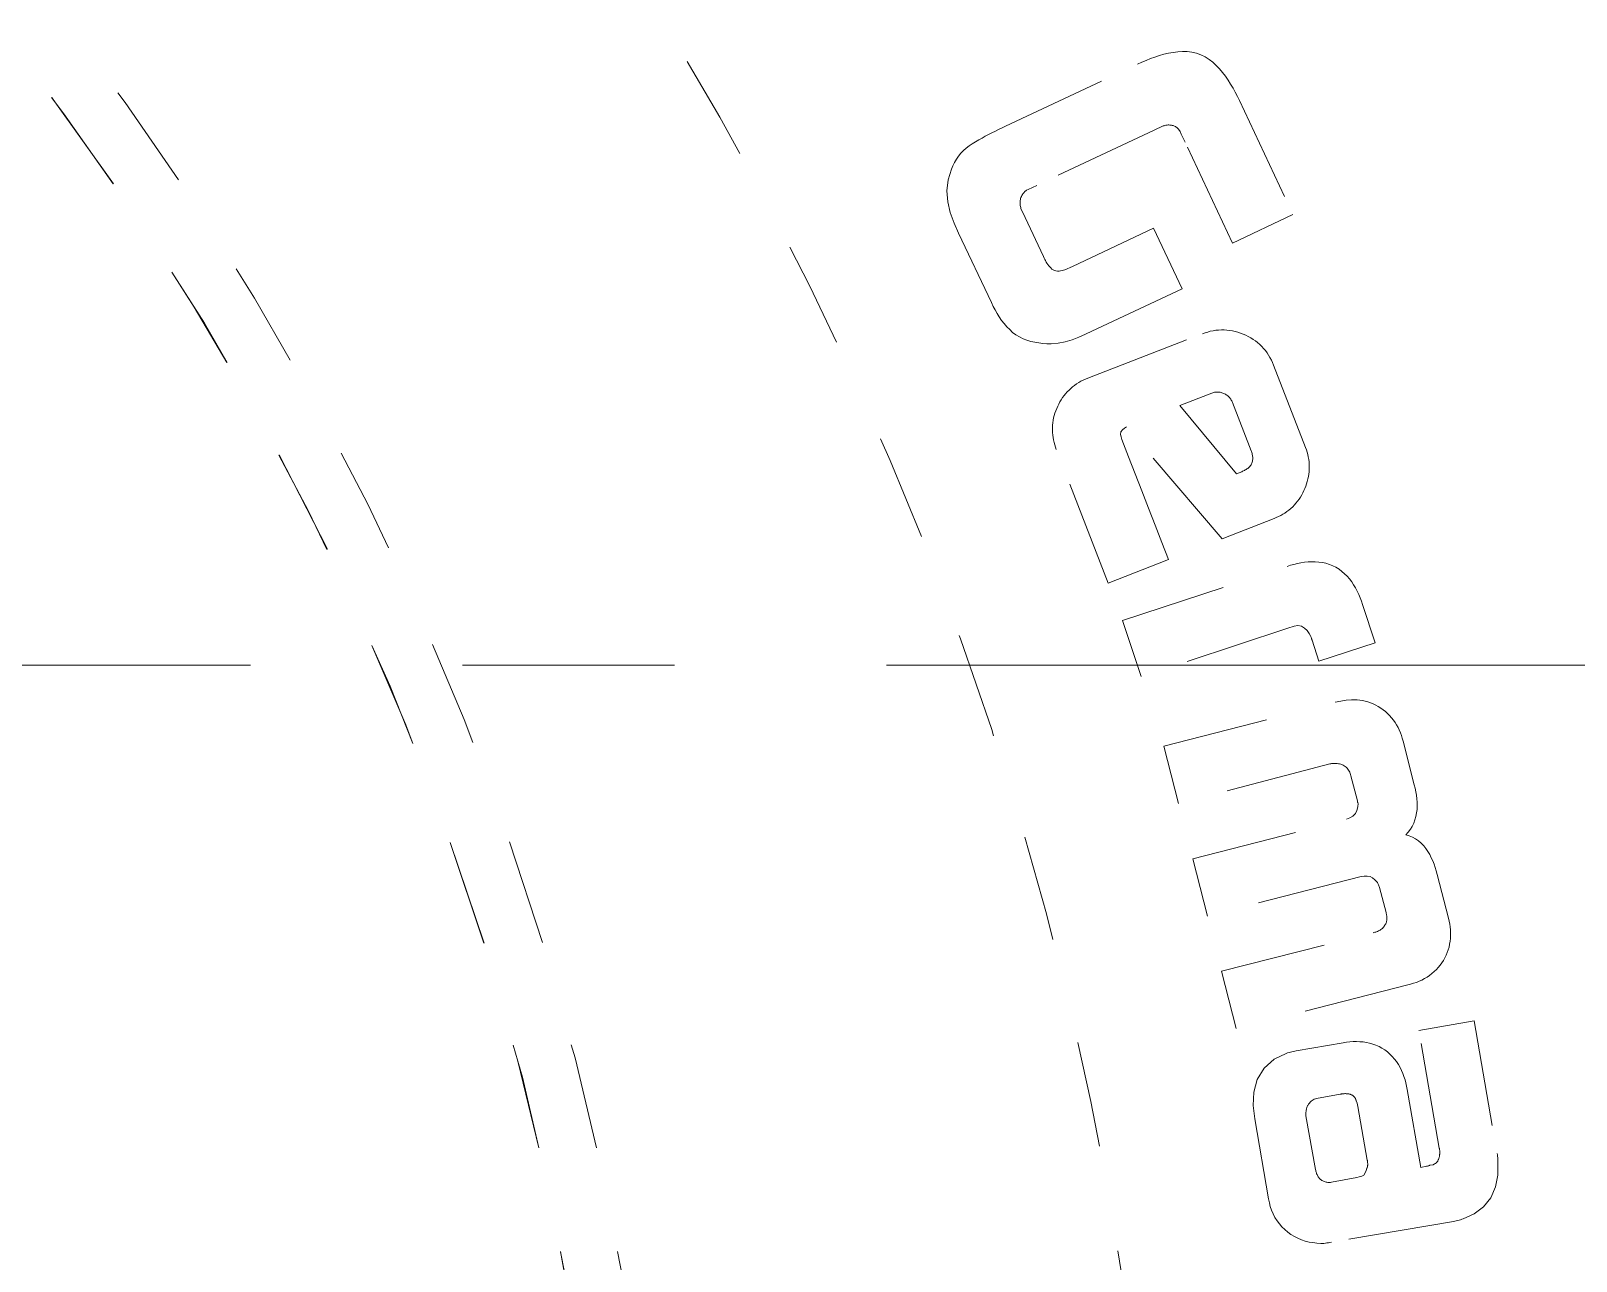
# Model space of a CAD drawing. Header units: millimetres. Extents: x -50460 to 50460, y -35640 to 35640.
# Drawn here: x -35024.74 to -35010.16, y 21344.33 to 21355.93 of the extents above; entities that cross this region are included whole.
import ezdxf

# ---------------------------------------------------------------- set-up
doc = ezdxf.new("R2010")
doc.units = ezdxf.units.MM
doc.linetypes.add('点画线', pattern=[18, 12, -2, 2, -2])
doc.linetypes.add('虚线', pattern=[2, 1, -1])
for name, color, linetype, lineweight in [('EB0', 7, 'Continuous', 15), ('中心线层', 1, '点画线', 18), ('尺寸线层', 4, 'Continuous', 18), ('粗实线层_1', 7, 'Continuous', 15), ('虚线层', 100, '虚线', 18)]:
    doc.layers.add(name, color=color, linetype=linetype, lineweight=lineweight)

# ---------------------------------------------------------------- blocks, each defined once
blk = doc.blocks.new('*X885')
at = {"layer": '虚线层', "linetype": '虚线', "lineweight": 18}
for p, q in [((-10.896, 58.736), (-10.854, 58.75)), ((-10.854, 58.75), (-10.811, 58.762)), ((-10.811, 58.762), (-10.768, 58.772)), ((-10.768, 58.772), (-10.724, 58.78)), ((-10.724, 58.78), (-10.68, 58.786)), ((-10.68, 58.786), (-10.636, 58.788)), ((-10.636, 58.788), (-10.592, 58.787)), ((-10.592, 58.787), (-10.548, 58.782)), ((-10.548, 58.782), (-10.504, 58.772)), ((-10.504, 58.772), (-10.462, 58.758)), ((-10.462, 58.758), (-10.423, 58.738)), ((-12.306, 58.083), (-11.06, 58.669)), ((-11.06, 58.669), (-11.02, 58.687)), ((-11.06, 58.669), (-11.06, 58.669)), ((-11.02, 58.687), (-10.979, 58.705)), ((-10.979, 58.705), (-10.938, 58.721)), ((-10.938, 58.721), (-10.896, 58.736)), ((-10.423, 58.738), (-10.385, 58.714)), ((-10.385, 58.714), (-10.35, 58.687)), ((-10.35, 58.687), (-10.317, 58.657)), ((-10.317, 58.657), (-10.286, 58.625)), ((-10.286, 58.625), (-10.258, 58.591)), ((-10.258, 58.591), (-10.231, 58.556)), ((-10.231, 58.556), (-10.206, 58.519)), ((-10.206, 58.519), (-10.182, 58.482)), ((-10.182, 58.482), (-10.159, 58.444)), ((-10.159, 58.444), (-10.138, 58.405)), ((-10.138, 58.405), (-10.118, 58.365)), ((-10.118, 58.365), (-10.098, 58.325)), ((-10.098, 58.325), (-9.593, 57.251)), ((-10.098, 58.325), (-10.098, 58.325)), ((-12.465, 58.005), (-12.433, 58.021)), ((-12.433, 58.021), (-12.401, 58.037)), ((-12.401, 58.037), (-12.37, 58.052)), ((-12.37, 58.052), (-12.338, 58.068)), ((-12.338, 58.068), (-12.306, 58.083)), ((-12.306, 58.083), (-12.306, 58.083)), ((-10.902, 58.047), (-12.011, 57.526)), ((-10.817, 58.087), (-10.902, 58.047)), ((-10.902, 58.047), (-10.902, 58.047)), ((-10.81, 58.089), (-10.817, 58.087)), ((-10.817, 58.087), (-10.817, 58.087)), ((-10.802, 58.091), (-10.81, 58.089)), ((-10.794, 58.093), (-10.802, 58.091)), ((-10.787, 58.094), (-10.794, 58.093)), ((-10.779, 58.095), (-10.787, 58.094)), ((-10.771, 58.096), (-10.779, 58.095)), ((-10.763, 58.096), (-10.771, 58.096)), ((-10.755, 58.095), (-10.763, 58.096)), ((-10.747, 58.095), (-10.755, 58.095)), ((-10.74, 58.094), (-10.747, 58.095)), ((-10.732, 58.092), (-10.74, 58.094)), ((-10.724, 58.09), (-10.732, 58.092)), ((-10.717, 58.087), (-10.724, 58.09)), ((-10.71, 58.084), (-10.717, 58.087)), ((-10.703, 58.08), (-10.71, 58.084)), ((-10.696, 58.076), (-10.703, 58.08)), ((-10.69, 58.071), (-10.696, 58.076)), ((-10.684, 58.066), (-10.69, 58.071)), ((-10.678, 58.061), (-10.684, 58.066)), ((-10.673, 58.055), (-10.678, 58.061)), ((-10.668, 58.048), (-10.673, 58.055)), ((-10.663, 58.042), (-10.668, 58.048)), ((-10.659, 58.035), (-10.663, 58.042)), ((-10.647, 58.009), (-10.659, 58.035)), ((-10.659, 58.035), (-10.659, 58.035)), ((-12.703, 57.855), (-12.676, 57.878)), ((-12.676, 57.878), (-12.648, 57.899)), ((-12.648, 57.899), (-12.619, 57.919)), ((-12.619, 57.919), (-12.588, 57.937)), ((-12.588, 57.937), (-12.558, 57.955)), ((-12.558, 57.955), (-12.527, 57.972)), ((-12.527, 57.972), (-12.496, 57.989)), ((-12.496, 57.989), (-12.465, 58.005)), ((-10.611, 57.932), (-10.647, 58.009)), ((-10.647, 58.009), (-10.647, 58.009)), ((-10.164, 56.982), (-10.611, 57.932)), ((-10.611, 57.932), (-10.611, 57.932)), ((-12.802, 57.71), (-12.786, 57.742)), ((-12.786, 57.742), (-12.769, 57.772)), ((-12.769, 57.772), (-12.749, 57.801)), ((-12.749, 57.801), (-12.727, 57.829)), ((-12.727, 57.829), (-12.703, 57.855)), ((-12.847, 57.578), (-12.816, 57.678)), ((-12.816, 57.678), (-12.802, 57.71)), ((-12.816, 57.678), (-12.816, 57.678)), ((-12.86, 57.475), (-12.847, 57.578)), ((-12.851, 57.371), (-12.86, 57.475)), ((-12.146, 57.439), (-12.151, 57.43)), ((-12.141, 57.447), (-12.146, 57.439)), ((-12.135, 57.453), (-12.141, 57.447)), ((-12.141, 57.447), (-12.141, 57.447)), ((-12.13, 57.459), (-12.135, 57.453)), ((-12.125, 57.465), (-12.13, 57.459)), ((-12.119, 57.47), (-12.125, 57.465)), ((-12.113, 57.476), (-12.119, 57.47)), ((-12.106, 57.481), (-12.113, 57.476)), ((-12.092, 57.487), (-12.106, 57.481)), ((-12.106, 57.481), (-12.106, 57.481)), ((-12.011, 57.526), (-12.092, 57.487)), ((-12.092, 57.487), (-12.092, 57.487)), ((-12.011, 57.526), (-12.011, 57.526)), ((-12.826, 57.27), (-12.851, 57.371)), ((-12.167, 57.374), (-12.168, 57.365)), ((-12.168, 57.365), (-12.168, 57.355)), ((-12.168, 57.355), (-12.167, 57.345)), ((-12.165, 57.394), (-12.167, 57.384)), ((-12.167, 57.384), (-12.167, 57.374)), ((-12.167, 57.345), (-12.166, 57.335)), ((-12.166, 57.335), (-12.164, 57.326)), ((-12.163, 57.403), (-12.165, 57.394)), ((-12.164, 57.326), (-12.162, 57.316)), ((-12.16, 57.413), (-12.163, 57.403)), ((-12.162, 57.316), (-12.161, 57.307)), ((-12.161, 57.307), (-12.121, 57.222)), ((-12.161, 57.307), (-12.161, 57.307)), ((-12.156, 57.422), (-12.16, 57.413)), ((-12.151, 57.43), (-12.156, 57.422)), ((-12.79, 57.171), (-12.826, 57.27)), ((-12.748, 57.075), (-12.79, 57.171)), ((-12.121, 57.222), (-11.948, 56.854)), ((-12.121, 57.222), (-12.121, 57.222)), ((-9.593, 57.251), (-10.164, 56.982)), ((-9.593, 57.251), (-9.593, 57.251)), ((-12.439, 56.42), (-12.748, 57.075)), ((-12.748, 57.075), (-12.748, 57.075)), ((-11.674, 56.762), (-10.909, 57.122)), ((-10.909, 57.122), (-10.64, 56.551)), ((-10.909, 57.122), (-10.909, 57.122)), ((-10.164, 56.982), (-10.164, 56.982)), ((-11.948, 56.854), (-11.941, 56.841)), ((-11.948, 56.854), (-11.948, 56.854)), ((-11.941, 56.841), (-11.935, 56.828)), ((-11.935, 56.828), (-11.928, 56.816)), ((-11.928, 56.816), (-11.921, 56.803)), ((-11.921, 56.803), (-11.914, 56.791)), ((-11.914, 56.791), (-11.906, 56.779)), ((-11.906, 56.779), (-11.897, 56.768)), ((-11.897, 56.768), (-11.888, 56.757)), ((-11.888, 56.757), (-11.878, 56.747)), ((-11.878, 56.747), (-11.868, 56.737)), ((-11.868, 56.737), (-11.856, 56.73)), ((-11.856, 56.73), (-11.842, 56.724)), ((-11.842, 56.724), (-11.829, 56.72)), ((-11.829, 56.72), (-11.815, 56.718)), ((-11.815, 56.718), (-11.8, 56.718)), ((-11.8, 56.718), (-11.786, 56.719)), ((-11.786, 56.719), (-11.772, 56.722)), ((-11.772, 56.722), (-11.758, 56.725)), ((-11.758, 56.725), (-11.745, 56.729)), ((-11.745, 56.729), (-11.674, 56.762)), ((-11.745, 56.729), (-11.745, 56.729)), ((-11.674, 56.762), (-11.674, 56.762)), ((-12.422, 56.385), (-12.439, 56.42)), ((-12.439, 56.42), (-12.439, 56.42)), ((-10.64, 56.551), (-11.491, 56.151)), ((-10.64, 56.551), (-10.64, 56.551)), ((-12.404, 56.351), (-12.422, 56.385)), ((-12.385, 56.318), (-12.404, 56.351)), ((-12.364, 56.285), (-12.385, 56.318)), ((-12.342, 56.253), (-12.364, 56.285)), ((-12.319, 56.223), (-12.342, 56.253)), ((-12.294, 56.193), (-12.319, 56.223)), ((-12.266, 56.166), (-12.294, 56.193)), ((-12.238, 56.14), (-12.266, 56.166)), ((-12.207, 56.117), (-12.238, 56.14)), ((-11.491, 56.151), (-11.552, 56.122)), ((-11.53, 55.707), (-10.448, 56.126)), ((-11.491, 56.151), (-11.491, 56.151)), ((-10.448, 56.126), (-10.423, 56.135)), ((-10.448, 56.126), (-10.448, 56.126)), ((-10.423, 56.135), (-10.398, 56.143)), ((-10.398, 56.143), (-10.373, 56.15)), ((-10.373, 56.15), (-10.347, 56.155)), ((-10.347, 56.155), (-10.321, 56.159)), ((-10.321, 56.159), (-10.295, 56.162)), ((-10.295, 56.162), (-10.269, 56.163)), ((-10.269, 56.163), (-10.242, 56.163)), ((-10.242, 56.163), (-10.216, 56.161)), ((-10.216, 56.161), (-10.19, 56.158)), ((-10.19, 56.158), (-10.164, 56.153)), ((-10.164, 56.153), (-10.138, 56.148)), ((-10.138, 56.148), (-10.113, 56.141)), ((-10.113, 56.141), (-10.088, 56.132)), ((-10.088, 56.132), (-10.063, 56.123)), ((-12.174, 56.097), (-12.207, 56.117)), ((-12.139, 56.08), (-12.174, 56.097)), ((-12.103, 56.066), (-12.139, 56.08)), ((-12.066, 56.055), (-12.103, 56.066)), ((-12.029, 56.046), (-12.066, 56.055)), ((-11.991, 56.04), (-12.029, 56.046)), ((-11.952, 56.035), (-11.991, 56.04)), ((-11.914, 56.033), (-11.952, 56.035)), ((-11.875, 56.033), (-11.914, 56.033)), ((-11.808, 56.037), (-11.875, 56.033)), ((-11.875, 56.033), (-11.875, 56.033)), ((-11.742, 56.049), (-11.808, 56.037)), ((-11.678, 56.07), (-11.742, 56.049)), ((-11.615, 56.095), (-11.678, 56.07)), ((-11.552, 56.122), (-11.615, 56.095)), ((-10.063, 56.123), (-10.039, 56.112)), ((-10.039, 56.112), (-10.016, 56.1)), ((-10.016, 56.1), (-9.992, 56.088)), ((-9.992, 56.088), (-9.97, 56.074)), ((-9.97, 56.074), (-9.948, 56.059)), ((-9.948, 56.059), (-9.927, 56.043)), ((-9.927, 56.043), (-9.907, 56.026)), ((-9.907, 56.026), (-9.888, 56.008)), ((-9.888, 56.008), (-9.87, 55.988)), ((-9.87, 55.988), (-9.854, 55.968)), ((-9.854, 55.968), (-9.838, 55.947)), ((-9.838, 55.947), (-9.823, 55.925)), ((-9.823, 55.925), (-9.81, 55.902)), ((-9.81, 55.902), (-9.797, 55.879)), ((-9.797, 55.879), (-9.786, 55.855)), ((-9.786, 55.855), (-9.776, 55.831)), ((-11.594, 55.678), (-11.573, 55.688)), ((-11.573, 55.688), (-11.552, 55.698)), ((-11.552, 55.698), (-11.53, 55.707)), ((-11.53, 55.707), (-11.53, 55.707)), ((-9.776, 55.831), (-9.475, 55.055)), ((-9.776, 55.831), (-9.776, 55.831)), ((-11.767, 55.524), (-11.753, 55.543)), ((-11.753, 55.543), (-11.738, 55.561)), ((-11.738, 55.561), (-11.723, 55.579)), ((-11.723, 55.579), (-11.706, 55.595)), ((-11.706, 55.595), (-11.689, 55.611)), ((-11.689, 55.611), (-11.672, 55.626)), ((-11.672, 55.626), (-11.653, 55.64)), ((-11.653, 55.64), (-11.634, 55.654)), ((-11.634, 55.654), (-11.614, 55.666)), ((-11.614, 55.666), (-11.594, 55.678)), ((-10.359, 55.567), (-10.662, 55.45)), ((-10.35, 55.57), (-10.359, 55.567)), ((-10.359, 55.567), (-10.359, 55.567)), ((-10.342, 55.572), (-10.35, 55.57)), ((-10.333, 55.575), (-10.342, 55.572)), ((-10.325, 55.576), (-10.333, 55.575)), ((-10.316, 55.577), (-10.325, 55.576)), ((-10.307, 55.577), (-10.316, 55.577)), ((-10.298, 55.577), (-10.307, 55.577)), ((-10.289, 55.576), (-10.298, 55.577)), ((-10.281, 55.575), (-10.289, 55.576)), ((-10.272, 55.573), (-10.281, 55.575)), ((-10.264, 55.57), (-10.272, 55.573)), ((-10.255, 55.567), (-10.264, 55.57)), ((-10.247, 55.564), (-10.255, 55.567)), ((-10.239, 55.56), (-10.247, 55.564)), ((-10.231, 55.556), (-10.239, 55.56)), ((-10.224, 55.551), (-10.231, 55.556)), ((-10.217, 55.546), (-10.224, 55.551)), ((-10.209, 55.541), (-10.217, 55.546)), ((-11.839, 55.378), (-11.831, 55.4)), ((-11.831, 55.4), (-11.822, 55.422)), ((-11.822, 55.422), (-11.813, 55.443)), ((-11.813, 55.443), (-11.803, 55.464)), ((-11.803, 55.464), (-11.792, 55.485)), ((-11.792, 55.485), (-11.78, 55.505)), ((-11.78, 55.505), (-11.767, 55.524)), ((-10.662, 55.45), (-10.126, 54.807)), ((-10.662, 55.45), (-10.662, 55.45)), ((-10.203, 55.535), (-10.209, 55.541)), ((-10.196, 55.529), (-10.203, 55.535)), ((-10.19, 55.523), (-10.196, 55.529)), ((-10.185, 55.516), (-10.19, 55.523)), ((-10.18, 55.509), (-10.185, 55.516)), ((-10.175, 55.501), (-10.18, 55.509)), ((-10.171, 55.493), (-10.175, 55.501)), ((-10.167, 55.485), (-10.171, 55.493)), ((-10.164, 55.477), (-10.167, 55.485)), ((-10.164, 55.477), (-10.164, 55.477)), ((-9.988, 55.024), (-10.164, 55.477)), ((-11.863, 55.241), (-11.862, 55.264)), ((-11.862, 55.264), (-11.859, 55.288)), ((-11.859, 55.288), (-11.856, 55.311)), ((-11.856, 55.311), (-11.851, 55.333)), ((-11.851, 55.333), (-11.845, 55.356)), ((-11.845, 55.356), (-11.839, 55.378)), ((-11.863, 55.218), (-11.863, 55.241)), ((-11.862, 55.194), (-11.863, 55.218)), ((-11.86, 55.171), (-11.862, 55.194)), ((-11.857, 55.148), (-11.86, 55.171)), ((-11.853, 55.125), (-11.857, 55.148)), ((-11.847, 55.102), (-11.853, 55.125)), ((-11.217, 55.201), (-11.22, 55.177)), ((-11.22, 55.177), (-11.215, 55.153)), ((-11.203, 55.221), (-11.217, 55.201)), ((-11.215, 55.153), (-11.207, 55.129)), ((-11.207, 55.129), (-11.145, 54.967)), ((-11.207, 55.129), (-11.207, 55.129)), ((-11.183, 55.235), (-11.203, 55.221)), ((-11.163, 55.248), (-11.183, 55.235)), ((-10.261, 54.194), (-11.163, 55.248)), ((-11.163, 55.248), (-11.163, 55.248)), ((-11.841, 55.08), (-11.847, 55.102)), ((-11.834, 55.058), (-11.841, 55.08)), ((-11.826, 55.036), (-11.834, 55.058)), ((-11.338, 53.776), (-11.826, 55.036)), ((-11.826, 55.036), (-11.826, 55.036)), ((-11.145, 54.967), (-11.082, 54.806)), ((-9.988, 55.024), (-9.988, 55.024)), ((-9.985, 55.015), (-9.988, 55.024)), ((-9.982, 55.006), (-9.985, 55.015)), ((-9.979, 54.998), (-9.982, 55.006)), ((-9.977, 54.989), (-9.979, 54.998)), ((-9.975, 54.98), (-9.977, 54.989)), ((-9.974, 54.971), (-9.975, 54.98)), ((-9.973, 54.962), (-9.974, 54.971)), ((-9.973, 54.952), (-9.973, 54.962)), ((-9.475, 55.055), (-9.467, 55.033)), ((-9.475, 55.055), (-9.475, 55.055)), ((-9.467, 55.033), (-9.46, 55.01)), ((-9.46, 55.01), (-9.454, 54.988)), ((-9.454, 54.988), (-9.449, 54.965)), ((-9.449, 54.965), (-9.445, 54.942)), ((-10.126, 54.807), (-10.076, 54.826)), ((-10.076, 54.826), (-10.068, 54.83)), ((-10.076, 54.826), (-10.076, 54.826)), ((-10.068, 54.83), (-10.059, 54.834)), ((-10.059, 54.834), (-10.051, 54.838)), ((-10.051, 54.838), (-10.043, 54.842)), ((-10.043, 54.842), (-10.035, 54.847)), ((-10.035, 54.847), (-10.027, 54.852)), ((-10.027, 54.852), (-10.02, 54.857)), ((-10.02, 54.857), (-10.013, 54.863)), ((-10.013, 54.863), (-10.006, 54.869)), ((-10.006, 54.869), (-10, 54.876)), ((-10, 54.876), (-9.994, 54.883)), ((-9.994, 54.883), (-9.989, 54.891)), ((-9.989, 54.891), (-9.985, 54.899)), ((-9.985, 54.899), (-9.981, 54.907)), ((-9.981, 54.907), (-9.978, 54.916)), ((-9.978, 54.916), (-9.975, 54.925)), ((-9.975, 54.925), (-9.974, 54.934)), ((-9.974, 54.934), (-9.973, 54.943)), ((-9.973, 54.943), (-9.973, 54.952)), ((-9.445, 54.942), (-9.442, 54.919)), ((-9.441, 54.826), (-9.443, 54.803)), ((-9.442, 54.919), (-9.44, 54.896)), ((-9.439, 54.849), (-9.441, 54.826)), ((-9.44, 54.896), (-9.439, 54.873)), ((-9.439, 54.873), (-9.439, 54.849)), ((-11.082, 54.806), (-11.02, 54.644)), ((-10.126, 54.807), (-10.126, 54.807)), ((-9.481, 54.668), (-9.49, 54.647)), ((-9.472, 54.69), (-9.481, 54.668)), ((-9.465, 54.712), (-9.472, 54.69)), ((-9.458, 54.734), (-9.465, 54.712)), ((-9.452, 54.757), (-9.458, 54.734)), ((-9.447, 54.78), (-9.452, 54.757)), ((-9.443, 54.803), (-9.447, 54.78)), ((-11.02, 54.644), (-10.957, 54.482)), ((-9.565, 54.529), (-9.58, 54.512)), ((-9.55, 54.547), (-9.565, 54.529)), ((-9.536, 54.566), (-9.55, 54.547)), ((-9.523, 54.586), (-9.536, 54.566)), ((-9.511, 54.606), (-9.523, 54.586)), ((-9.5, 54.626), (-9.511, 54.606)), ((-9.49, 54.647), (-9.5, 54.626)), ((-10.957, 54.482), (-10.894, 54.321)), ((-9.772, 54.383), (-10.261, 54.194)), ((-9.751, 54.393), (-9.772, 54.383)), ((-9.772, 54.383), (-9.772, 54.383)), ((-9.73, 54.402), (-9.751, 54.393)), ((-9.709, 54.413), (-9.73, 54.402)), ((-9.689, 54.424), (-9.709, 54.413)), ((-9.669, 54.436), (-9.689, 54.424)), ((-9.65, 54.45), (-9.669, 54.436)), ((-9.631, 54.464), (-9.65, 54.45)), ((-9.613, 54.479), (-9.631, 54.464)), ((-9.596, 54.495), (-9.613, 54.479)), ((-9.58, 54.512), (-9.596, 54.495)), ((-10.894, 54.321), (-10.831, 54.159)), ((-10.831, 54.159), (-10.768, 53.997)), ((-10.261, 54.194), (-10.261, 54.194)), ((-10.768, 53.997), (-11.338, 53.776)), ((-10.768, 53.997), (-10.768, 53.997)), ((-9.649, 53.933), (-9.617, 53.943)), ((-9.617, 53.943), (-9.584, 53.952)), ((-9.584, 53.952), (-9.551, 53.96)), ((-9.551, 53.96), (-9.518, 53.967)), ((-9.518, 53.967), (-9.484, 53.972)), ((-9.484, 53.972), (-9.451, 53.975)), ((-9.451, 53.975), (-9.417, 53.977)), ((-9.417, 53.977), (-9.383, 53.977)), ((-9.383, 53.977), (-9.349, 53.974)), ((-9.349, 53.974), (-9.315, 53.969)), ((-9.315, 53.969), (-9.282, 53.962)), ((-9.282, 53.962), (-9.25, 53.952)), ((-9.25, 53.952), (-9.218, 53.939)), ((-9.218, 53.939), (-9.188, 53.924)), ((-11.201, 53.423), (-9.649, 53.933)), ((-9.649, 53.933), (-9.649, 53.933)), ((-9.188, 53.924), (-9.159, 53.906)), ((-9.159, 53.906), (-9.132, 53.886)), ((-9.132, 53.886), (-9.106, 53.864)), ((-9.106, 53.864), (-9.082, 53.84)), ((-9.082, 53.84), (-9.06, 53.814)), ((-9.06, 53.814), (-9.039, 53.787)), ((-11.338, 53.776), (-11.338, 53.776)), ((-9.039, 53.787), (-9.021, 53.758)), ((-9.021, 53.758), (-9.003, 53.729)), ((-9.003, 53.729), (-8.987, 53.699)), ((-8.987, 53.699), (-8.973, 53.668)), ((-8.973, 53.668), (-8.96, 53.637)), ((-8.96, 53.637), (-8.948, 53.605)), ((-8.948, 53.605), (-8.936, 53.573)), ((-8.936, 53.573), (-8.818, 53.213)), ((-8.936, 53.573), (-8.936, 53.573)), ((-11.027, 52.893), (-11.201, 53.423)), ((-11.201, 53.423), (-11.201, 53.423)), ((-9.581, 53.369), (-9.643, 53.349)), ((-9.547, 53.374), (-9.581, 53.369)), ((-9.581, 53.369), (-9.581, 53.369)), ((-9.514, 53.368), (-9.547, 53.374)), ((-9.484, 53.351), (-9.514, 53.368)), ((-9.643, 53.349), (-11.027, 52.893)), ((-9.643, 53.349), (-9.643, 53.349)), ((-9.46, 53.328), (-9.484, 53.351)), ((-9.441, 53.3), (-9.46, 53.328)), ((-9.424, 53.271), (-9.441, 53.3)), ((-9.422, 53.266), (-9.424, 53.271)), ((-9.424, 53.271), (-9.424, 53.271)), ((-9.421, 53.261), (-9.422, 53.266)), ((-9.419, 53.256), (-9.421, 53.261)), ((-9.417, 53.251), (-9.419, 53.256)), ((-9.416, 53.246), (-9.417, 53.251)), ((-9.414, 53.241), (-9.416, 53.246)), ((-9.413, 53.236), (-9.414, 53.241)), ((-9.348, 53.039), (-9.413, 53.236)), ((-9.413, 53.236), (-9.413, 53.236)), ((-8.818, 53.213), (-9.348, 53.039)), ((-8.818, 53.213), (-8.818, 53.213)), ((-9.348, 53.039), (-9.348, 53.039)), ((-11.027, 52.893), (-11.027, 52.893)), ((-10.812, 52.236), (-9.194, 52.651)), ((-9.194, 52.651), (-9.143, 52.662)), ((-9.194, 52.651), (-9.194, 52.651)), ((-9.143, 52.662), (-9.092, 52.671)), ((-9.092, 52.671), (-9.041, 52.675)), ((-9.041, 52.675), (-8.989, 52.675)), ((-8.989, 52.675), (-8.938, 52.668)), ((-8.938, 52.668), (-8.888, 52.655)), ((-8.888, 52.655), (-8.863, 52.646)), ((-8.888, 52.655), (-8.888, 52.655)), ((-8.863, 52.646), (-8.837, 52.635)), ((-8.837, 52.635), (-8.812, 52.624)), ((-8.812, 52.624), (-8.788, 52.61)), ((-8.788, 52.61), (-8.765, 52.596)), ((-8.765, 52.596), (-8.742, 52.58)), ((-8.742, 52.58), (-8.721, 52.564)), ((-8.721, 52.564), (-8.7, 52.546)), ((-8.7, 52.546), (-8.681, 52.526)), ((-8.681, 52.526), (-8.663, 52.506)), ((-8.663, 52.506), (-8.646, 52.484)), ((-8.646, 52.484), (-8.63, 52.462)), ((-8.63, 52.462), (-8.615, 52.438)), ((-8.615, 52.438), (-8.602, 52.414)), ((-8.602, 52.414), (-8.59, 52.39)), ((-8.59, 52.39), (-8.58, 52.364)), ((-8.58, 52.364), (-8.57, 52.339)), ((-8.57, 52.339), (-8.562, 52.312)), ((-10.673, 51.697), (-10.812, 52.236)), ((-10.812, 52.236), (-10.812, 52.236)), ((-8.562, 52.312), (-8.555, 52.286)), ((-8.555, 52.286), (-8.449, 51.872)), ((-8.555, 52.286), (-8.555, 52.286)), ((-9.247, 52.07), (-10.673, 51.697)), ((-9.241, 52.072), (-9.247, 52.07)), ((-9.247, 52.07), (-9.247, 52.07)), ((-9.235, 52.072), (-9.241, 52.072)), ((-9.229, 52.073), (-9.235, 52.072)), ((-9.223, 52.073), (-9.229, 52.073)), ((-9.217, 52.074), (-9.223, 52.073)), ((-9.211, 52.075), (-9.217, 52.074)), ((-9.199, 52.075), (-9.211, 52.075)), ((-9.211, 52.075), (-9.211, 52.075)), ((-9.188, 52.075), (-9.199, 52.075)), ((-9.176, 52.074), (-9.188, 52.075)), ((-9.165, 52.072), (-9.176, 52.074)), ((-9.153, 52.07), (-9.165, 52.072)), ((-9.142, 52.067), (-9.153, 52.07)), ((-9.131, 52.063), (-9.142, 52.067)), ((-9.12, 52.058), (-9.131, 52.063)), ((-9.11, 52.053), (-9.12, 52.058)), ((-9.1, 52.046), (-9.11, 52.053)), ((-9.092, 52.039), (-9.1, 52.046)), ((-9.083, 52.03), (-9.092, 52.039)), ((-9.076, 52.021), (-9.083, 52.03)), ((-9.069, 52.012), (-9.076, 52.021)), ((-9.063, 52.002), (-9.069, 52.012)), ((-9.058, 51.992), (-9.063, 52.002)), ((-9.053, 51.981), (-9.058, 51.992)), ((-9.05, 51.97), (-9.053, 51.981)), ((-9.047, 51.958), (-9.05, 51.97)), ((-8.986, 51.722), (-9.047, 51.958)), ((-9.047, 51.958), (-9.047, 51.958)), ((-8.449, 51.872), (-8.441, 51.84)), ((-8.449, 51.872), (-8.449, 51.872)), ((-8.441, 51.84), (-8.434, 51.807)), ((-8.434, 51.807), (-8.429, 51.774)), ((-8.429, 51.774), (-8.425, 51.741)), ((-10.673, 51.697), (-10.673, 51.697)), ((-9.004, 51.601), (-8.99, 51.631)), ((-8.99, 51.631), (-8.982, 51.664)), ((-8.985, 51.718), (-8.986, 51.722)), ((-8.986, 51.722), (-8.986, 51.722)), ((-8.984, 51.714), (-8.985, 51.718)), ((-8.983, 51.71), (-8.984, 51.714)), ((-8.982, 51.706), (-8.983, 51.71)), ((-8.981, 51.702), (-8.982, 51.706)), ((-8.982, 51.664), (-8.979, 51.698)), ((-8.979, 51.698), (-8.981, 51.702)), ((-8.979, 51.698), (-8.979, 51.698)), ((-8.427, 51.608), (-8.433, 51.575)), ((-8.423, 51.641), (-8.427, 51.608)), ((-8.425, 51.741), (-8.423, 51.708)), ((-8.423, 51.708), (-8.422, 51.674)), ((-8.422, 51.674), (-8.423, 51.641)), ((-10.539, 51.175), (-9.087, 51.548)), ((-9.087, 51.548), (-9.056, 51.56)), ((-9.087, 51.548), (-9.087, 51.548)), ((-9.056, 51.56), (-9.027, 51.577)), ((-9.027, 51.577), (-9.004, 51.601)), ((-8.468, 51.481), (-8.486, 51.453)), ((-8.454, 51.511), (-8.468, 51.481)), ((-8.442, 51.543), (-8.454, 51.511)), ((-8.433, 51.575), (-8.442, 51.543)), ((-8.506, 51.426), (-8.529, 51.401)), ((-8.529, 51.401), (-8.497, 51.391)), ((-8.529, 51.401), (-8.529, 51.401)), ((-8.486, 51.453), (-8.506, 51.426)), ((-8.497, 51.391), (-8.466, 51.379)), ((-8.466, 51.379), (-8.437, 51.362)), ((-8.437, 51.362), (-8.409, 51.343)), ((-8.409, 51.343), (-8.384, 51.321)), ((-8.384, 51.321), (-8.36, 51.297)), ((-10.401, 50.635), (-10.539, 51.175)), ((-10.539, 51.175), (-10.539, 51.175)), ((-8.36, 51.297), (-8.339, 51.272)), ((-8.339, 51.272), (-8.32, 51.244)), ((-8.32, 51.244), (-8.303, 51.215)), ((-8.303, 51.215), (-8.288, 51.185)), ((-8.288, 51.185), (-8.274, 51.155)), ((-8.274, 51.155), (-8.262, 51.124)), ((-8.262, 51.124), (-8.251, 51.092)), ((-8.251, 51.092), (-8.241, 51.061)), ((-8.241, 51.061), (-8.232, 51.028)), ((-8.232, 51.028), (-8.126, 50.614)), ((-8.232, 51.028), (-8.232, 51.028)), ((-8.949, 51.008), (-10.401, 50.635)), ((-8.921, 51.012), (-8.949, 51.008)), ((-8.949, 51.008), (-8.949, 51.008)), ((-8.893, 51.012), (-8.921, 51.012)), ((-8.866, 51.007), (-8.893, 51.012)), ((-8.842, 50.995), (-8.866, 51.007)), ((-8.82, 50.978), (-8.842, 50.995)), ((-8.801, 50.958), (-8.82, 50.978)), ((-8.797, 50.95), (-8.801, 50.958)), ((-8.801, 50.958), (-8.801, 50.958)), ((-8.793, 50.943), (-8.797, 50.95)), ((-8.789, 50.936), (-8.793, 50.943)), ((-8.785, 50.928), (-8.789, 50.936)), ((-8.782, 50.921), (-8.785, 50.928)), ((-8.779, 50.913), (-8.782, 50.921)), ((-8.776, 50.905), (-8.779, 50.913)), ((-8.715, 50.668), (-8.776, 50.905)), ((-8.776, 50.905), (-8.776, 50.905)), ((-10.401, 50.635), (-10.401, 50.635)), ((-8.713, 50.66), (-8.715, 50.668)), ((-8.715, 50.668), (-8.715, 50.668)), ((-8.712, 50.652), (-8.713, 50.66)), ((-8.71, 50.644), (-8.712, 50.652)), ((-8.709, 50.636), (-8.71, 50.644)), ((-8.71, 50.586), (-8.709, 50.594)), ((-8.708, 50.627), (-8.709, 50.636)), ((-8.709, 50.594), (-8.708, 50.602)), ((-8.708, 50.619), (-8.708, 50.627)), ((-8.708, 50.611), (-8.708, 50.619)), ((-8.708, 50.602), (-8.708, 50.611)), ((-8.126, 50.614), (-8.12, 50.587)), ((-8.126, 50.614), (-8.126, 50.614)), ((-8.12, 50.587), (-8.114, 50.56)), ((-10.267, 50.114), (-8.838, 50.477)), ((-8.838, 50.477), (-8.83, 50.479)), ((-8.838, 50.477), (-8.838, 50.477)), ((-8.83, 50.479), (-8.821, 50.482)), ((-8.821, 50.482), (-8.812, 50.484)), ((-8.812, 50.484), (-8.804, 50.487)), ((-8.804, 50.487), (-8.795, 50.491)), ((-8.795, 50.491), (-8.787, 50.495)), ((-8.787, 50.495), (-8.779, 50.499)), ((-8.779, 50.499), (-8.771, 50.503)), ((-8.771, 50.503), (-8.763, 50.508)), ((-8.763, 50.508), (-8.756, 50.514)), ((-8.756, 50.514), (-8.749, 50.519)), ((-8.749, 50.519), (-8.743, 50.526)), ((-8.743, 50.526), (-8.737, 50.533)), ((-8.737, 50.533), (-8.732, 50.54)), ((-8.732, 50.54), (-8.726, 50.548)), ((-8.726, 50.548), (-8.722, 50.555)), ((-8.726, 50.548), (-8.726, 50.548)), ((-8.722, 50.555), (-8.718, 50.562)), ((-8.718, 50.562), (-8.715, 50.57)), ((-8.715, 50.57), (-8.712, 50.578)), ((-8.712, 50.578), (-8.71, 50.586)), ((-8.114, 50.56), (-8.11, 50.533)), ((-8.11, 50.533), (-8.107, 50.506)), ((-8.107, 50.506), (-8.106, 50.479)), ((-8.106, 50.451), (-8.107, 50.424)), ((-8.106, 50.479), (-8.106, 50.451)), ((-8.129, 50.317), (-8.138, 50.291)), ((-8.121, 50.343), (-8.129, 50.317)), ((-8.115, 50.37), (-8.121, 50.343)), ((-8.11, 50.397), (-8.115, 50.37)), ((-8.107, 50.424), (-8.11, 50.397)), ((-8.222, 50.151), (-8.24, 50.13)), ((-8.205, 50.172), (-8.222, 50.151)), ((-8.189, 50.194), (-8.205, 50.172)), ((-8.174, 50.217), (-8.189, 50.194)), ((-8.161, 50.241), (-8.174, 50.217)), ((-8.149, 50.266), (-8.161, 50.241)), ((-8.138, 50.291), (-8.149, 50.266)), ((-10.129, 49.574), (-10.267, 50.114)), ((-10.267, 50.114), (-10.267, 50.114)), ((-8.429, 50.01), (-8.456, 50.001)), ((-8.403, 50.021), (-8.429, 50.01)), ((-8.377, 50.032), (-8.403, 50.021)), ((-8.352, 50.045), (-8.377, 50.032)), ((-8.328, 50.059), (-8.352, 50.045)), ((-8.304, 50.075), (-8.328, 50.059)), ((-8.282, 50.092), (-8.304, 50.075)), ((-8.261, 50.111), (-8.282, 50.092)), ((-8.24, 50.13), (-8.261, 50.111)), ((-8.24, 50.13), (-8.24, 50.13)), ((-8.51, 49.985), (-10.129, 49.574)), ((-8.483, 49.993), (-8.51, 49.985)), ((-8.51, 49.985), (-8.51, 49.985)), ((-8.456, 50.001), (-8.483, 49.993)), ((-10.129, 49.574), (-10.129, 49.574)), ((-8.405, 49.556), (-7.883, 49.646)), ((-7.883, 49.646), (-7.667, 48.397)), ((-7.883, 49.646), (-7.883, 49.646)), ((-9.562, 49.364), (-9.12, 49.44)), ((-9.12, 49.44), (-9.089, 49.445)), ((-9.12, 49.44), (-9.12, 49.44)), ((-9.089, 49.445), (-9.058, 49.449)), ((-9.058, 49.449), (-9.026, 49.451)), ((-9.026, 49.451), (-8.995, 49.451)), ((-8.995, 49.451), (-8.963, 49.45)), ((-8.963, 49.45), (-8.932, 49.448)), ((-8.932, 49.448), (-8.901, 49.443)), ((-8.901, 49.443), (-8.87, 49.436)), ((-8.87, 49.436), (-8.84, 49.428)), ((-8.84, 49.428), (-8.81, 49.417)), ((-8.213, 48.447), (-8.405, 49.556)), ((-8.405, 49.556), (-8.405, 49.556)), ((-9.865, 49.201), (-9.77, 49.284)), ((-9.77, 49.284), (-9.657, 49.34)), ((-9.657, 49.34), (-9.644, 49.344)), ((-9.657, 49.34), (-9.657, 49.34)), ((-9.644, 49.344), (-9.63, 49.348)), ((-9.63, 49.348), (-9.617, 49.352)), ((-9.617, 49.352), (-9.603, 49.356)), ((-9.603, 49.356), (-9.589, 49.359)), ((-9.589, 49.359), (-9.576, 49.362)), ((-9.576, 49.362), (-9.562, 49.364)), ((-9.562, 49.364), (-9.562, 49.364)), ((-8.81, 49.417), (-8.781, 49.404)), ((-8.781, 49.404), (-8.754, 49.389)), ((-8.754, 49.389), (-8.727, 49.372)), ((-8.727, 49.372), (-8.702, 49.354)), ((-8.702, 49.354), (-8.678, 49.333)), ((-8.678, 49.333), (-8.656, 49.311)), ((-8.656, 49.311), (-8.635, 49.287)), ((-8.635, 49.287), (-8.616, 49.262)), ((-9.931, 49.094), (-9.865, 49.201)), ((-8.616, 49.262), (-8.599, 49.236)), ((-8.599, 49.236), (-8.583, 49.208)), ((-8.583, 49.208), (-8.569, 49.18)), ((-8.569, 49.18), (-8.557, 49.151)), ((-8.557, 49.151), (-8.546, 49.122)), ((-9.963, 48.973), (-9.931, 49.094)), ((-8.546, 49.122), (-8.536, 49.092)), ((-8.536, 49.092), (-8.528, 49.061)), ((-8.528, 49.061), (-8.521, 49.031)), ((-8.521, 49.031), (-8.515, 49)), ((-8.515, 49), (-8.388, 48.265)), ((-8.515, 49), (-8.515, 49)), ((-9.968, 48.847), (-9.963, 48.973)), ((-9.954, 48.723), (-9.968, 48.847)), ((-9.46, 48.838), (-9.462, 48.832)), ((-9.457, 48.845), (-9.46, 48.838)), ((-9.454, 48.85), (-9.457, 48.845)), ((-9.45, 48.856), (-9.454, 48.85)), ((-9.446, 48.861), (-9.45, 48.856)), ((-9.442, 48.866), (-9.446, 48.861)), ((-9.438, 48.871), (-9.442, 48.866)), ((-9.43, 48.88), (-9.438, 48.871)), ((-9.438, 48.871), (-9.438, 48.871)), ((-9.421, 48.888), (-9.43, 48.88)), ((-9.412, 48.895), (-9.421, 48.888)), ((-9.402, 48.901), (-9.412, 48.895)), ((-9.392, 48.907), (-9.402, 48.901)), ((-9.381, 48.91), (-9.392, 48.907)), ((-9.37, 48.913), (-9.381, 48.91)), ((-9.148, 48.954), (-9.37, 48.913)), ((-9.37, 48.913), (-9.37, 48.913)), ((-9.143, 48.955), (-9.148, 48.954)), ((-9.148, 48.954), (-9.148, 48.954)), ((-9.138, 48.956), (-9.143, 48.955)), ((-9.134, 48.957), (-9.138, 48.956)), ((-9.129, 48.958), (-9.134, 48.957)), ((-9.124, 48.959), (-9.129, 48.958)), ((-9.119, 48.96), (-9.124, 48.959)), ((-9.114, 48.96), (-9.119, 48.96)), ((-9.114, 48.96), (-9.114, 48.96)), ((-9.109, 48.96), (-9.114, 48.96)), ((-9.103, 48.961), (-9.109, 48.96)), ((-9.098, 48.961), (-9.103, 48.961)), ((-9.092, 48.96), (-9.098, 48.961)), ((-9.087, 48.96), (-9.092, 48.96)), ((-9.081, 48.96), (-9.087, 48.96)), ((-9.076, 48.959), (-9.081, 48.96)), ((-9.07, 48.958), (-9.076, 48.959)), ((-9.065, 48.957), (-9.07, 48.958)), ((-9.06, 48.955), (-9.065, 48.957)), ((-9.054, 48.954), (-9.06, 48.955)), ((-9.049, 48.952), (-9.054, 48.954)), ((-9.044, 48.95), (-9.049, 48.952)), ((-9.039, 48.948), (-9.044, 48.95)), ((-9.034, 48.945), (-9.039, 48.948)), ((-9.029, 48.942), (-9.034, 48.945)), ((-9.025, 48.939), (-9.029, 48.942)), ((-9.021, 48.935), (-9.025, 48.939)), ((-9.017, 48.931), (-9.021, 48.935)), ((-9.013, 48.927), (-9.017, 48.931)), ((-9.01, 48.923), (-9.013, 48.927)), ((-9.007, 48.918), (-9.01, 48.923)), ((-9.004, 48.913), (-9.007, 48.918)), ((-9.002, 48.908), (-9.004, 48.913)), ((-8.999, 48.903), (-9.002, 48.908)), ((-8.998, 48.898), (-8.999, 48.903)), ((-8.996, 48.893), (-8.998, 48.898)), ((-8.996, 48.893), (-8.996, 48.893)), ((-8.988, 48.871), (-8.996, 48.893)), ((-8.988, 48.871), (-8.988, 48.871)), ((-8.982, 48.838), (-8.988, 48.871)), ((-8.982, 48.838), (-8.982, 48.838)), ((-8.892, 48.334), (-8.982, 48.838)), ((-9.824, 47.967), (-9.954, 48.723)), ((-9.954, 48.723), (-9.954, 48.723)), ((-9.471, 48.776), (-9.472, 48.771)), ((-9.472, 48.771), (-9.472, 48.767)), ((-9.472, 48.767), (-9.472, 48.763)), ((-9.472, 48.763), (-9.472, 48.758)), ((-9.472, 48.758), (-9.471, 48.754)), ((-9.47, 48.793), (-9.471, 48.787)), ((-9.471, 48.787), (-9.471, 48.78)), ((-9.471, 48.78), (-9.471, 48.78)), ((-9.471, 48.78), (-9.471, 48.776)), ((-9.471, 48.754), (-9.471, 48.75)), ((-9.471, 48.75), (-9.471, 48.75)), ((-9.471, 48.75), (-9.38, 48.244)), ((-9.469, 48.8), (-9.47, 48.793)), ((-9.468, 48.806), (-9.469, 48.8)), ((-9.467, 48.813), (-9.468, 48.806)), ((-9.466, 48.819), (-9.467, 48.813)), ((-9.464, 48.826), (-9.466, 48.819)), ((-9.462, 48.832), (-9.464, 48.826)), ((-8.212, 48.443), (-8.213, 48.447)), ((-8.213, 48.447), (-8.213, 48.447)), ((-8.211, 48.438), (-8.212, 48.443)), ((-8.211, 48.433), (-8.211, 48.438)), ((-8.21, 48.429), (-8.211, 48.433)), ((-8.209, 48.424), (-8.21, 48.429)), ((-8.209, 48.42), (-8.209, 48.424)), ((-8.209, 48.414), (-8.209, 48.42)), ((-8.209, 48.42), (-8.209, 48.42)), ((-8.209, 48.408), (-8.209, 48.414)), ((-8.209, 48.402), (-8.209, 48.408)), ((-8.209, 48.397), (-8.209, 48.402)), ((-8.903, 48.234), (-8.895, 48.256)), ((-8.895, 48.256), (-8.893, 48.261)), ((-8.895, 48.256), (-8.895, 48.256)), ((-8.893, 48.261), (-8.891, 48.266)), ((-8.892, 48.334), (-8.892, 48.334)), ((-8.891, 48.329), (-8.892, 48.334)), ((-8.89, 48.324), (-8.891, 48.329)), ((-8.891, 48.266), (-8.89, 48.271)), ((-8.89, 48.319), (-8.89, 48.324)), ((-8.889, 48.313), (-8.89, 48.319)), ((-8.89, 48.271), (-8.889, 48.276)), ((-8.889, 48.308), (-8.889, 48.313)), ((-8.888, 48.303), (-8.889, 48.308)), ((-8.889, 48.282), (-8.888, 48.287)), ((-8.889, 48.276), (-8.889, 48.282)), ((-8.888, 48.298), (-8.888, 48.303)), ((-8.888, 48.292), (-8.888, 48.298)), ((-8.888, 48.287), (-8.888, 48.292)), ((-8.388, 48.265), (-8.332, 48.275)), ((-8.388, 48.265), (-8.388, 48.265)), ((-8.332, 48.275), (-8.328, 48.276)), ((-8.332, 48.275), (-8.332, 48.275)), ((-8.328, 48.276), (-8.323, 48.277)), ((-8.323, 48.277), (-8.319, 48.278)), ((-8.319, 48.278), (-8.314, 48.279)), ((-8.314, 48.279), (-8.31, 48.281)), ((-8.31, 48.281), (-8.306, 48.283)), ((-8.306, 48.283), (-8.301, 48.285)), ((-8.301, 48.285), (-8.272, 48.29)), ((-8.301, 48.285), (-8.301, 48.285)), ((-8.272, 48.29), (-8.267, 48.292)), ((-8.272, 48.29), (-8.272, 48.29)), ((-8.267, 48.292), (-8.262, 48.294)), ((-8.262, 48.294), (-8.257, 48.297)), ((-8.257, 48.297), (-8.252, 48.3)), ((-8.252, 48.3), (-8.247, 48.303)), ((-8.247, 48.303), (-8.243, 48.307)), ((-8.243, 48.307), (-8.239, 48.311)), ((-8.239, 48.311), (-8.235, 48.315)), ((-8.235, 48.315), (-8.231, 48.32)), ((-8.231, 48.32), (-8.228, 48.325)), ((-8.228, 48.325), (-8.225, 48.33)), ((-8.225, 48.33), (-8.222, 48.335)), ((-8.222, 48.335), (-8.22, 48.34)), ((-8.22, 48.34), (-8.218, 48.346)), ((-8.218, 48.346), (-8.216, 48.351)), ((-8.216, 48.351), (-8.215, 48.357)), ((-8.215, 48.357), (-8.213, 48.362)), ((-8.213, 48.362), (-8.212, 48.368)), ((-8.212, 48.368), (-8.211, 48.374)), ((-8.211, 48.374), (-8.21, 48.379)), ((-8.21, 48.385), (-8.209, 48.391)), ((-8.21, 48.379), (-8.21, 48.385)), ((-8.209, 48.391), (-8.209, 48.397)), ((-7.667, 48.397), (-7.665, 48.383)), ((-7.667, 48.397), (-7.667, 48.397)), ((-7.665, 48.383), (-7.663, 48.37)), ((-7.663, 48.37), (-7.662, 48.356)), ((-7.662, 48.356), (-7.661, 48.342)), ((-7.661, 48.342), (-7.66, 48.328)), ((-7.659, 48.3), (-7.661, 48.19)), ((-7.66, 48.328), (-7.66, 48.314)), ((-7.66, 48.314), (-7.659, 48.3)), ((-7.659, 48.3), (-7.659, 48.3)), ((-9.38, 48.244), (-9.378, 48.236)), ((-9.38, 48.244), (-9.38, 48.244)), ((-9.378, 48.236), (-9.377, 48.228)), ((-9.377, 48.228), (-9.375, 48.22)), ((-9.375, 48.22), (-9.372, 48.212)), ((-9.372, 48.212), (-9.37, 48.205)), ((-9.37, 48.205), (-9.366, 48.197)), ((-9.366, 48.197), (-9.363, 48.19)), ((-9.363, 48.19), (-9.359, 48.183)), ((-9.359, 48.183), (-9.355, 48.176)), ((-9.355, 48.176), (-9.35, 48.169)), ((-9.35, 48.169), (-9.345, 48.163)), ((-9.345, 48.163), (-9.339, 48.157)), ((-9.339, 48.157), (-9.333, 48.151)), ((-9.333, 48.151), (-9.327, 48.146)), ((-9.327, 48.146), (-9.321, 48.141)), ((-9.321, 48.141), (-9.321, 48.141)), ((-9.321, 48.141), (-9.313, 48.137)), ((-9.313, 48.137), (-9.305, 48.134)), ((-9.305, 48.134), (-9.297, 48.131)), ((-9.297, 48.131), (-9.289, 48.128)), ((-9.289, 48.128), (-9.281, 48.126)), ((-9.281, 48.126), (-9.273, 48.124)), ((-9.273, 48.124), (-9.264, 48.123)), ((-9.264, 48.123), (-9.256, 48.123)), ((-9.256, 48.123), (-9.247, 48.123)), ((-9.247, 48.123), (-9.239, 48.123)), ((-9.239, 48.123), (-9.23, 48.124)), ((-9.23, 48.124), (-8.991, 48.17)), ((-9.23, 48.124), (-9.23, 48.124)), ((-8.991, 48.17), (-8.968, 48.175)), ((-8.991, 48.17), (-8.991, 48.17)), ((-8.968, 48.175), (-8.945, 48.182)), ((-8.945, 48.182), (-8.925, 48.193)), ((-8.925, 48.193), (-8.912, 48.213)), ((-8.912, 48.213), (-8.903, 48.234)), ((-7.661, 48.19), (-7.681, 48.081)), ((-9.816, 47.931), (-9.824, 47.967)), ((-9.824, 47.967), (-9.824, 47.967)), ((-7.726, 47.979), (-7.795, 47.893)), ((-7.681, 48.081), (-7.726, 47.979)), ((-9.807, 47.895), (-9.816, 47.931)), ((-9.795, 47.86), (-9.807, 47.895)), ((-9.78, 47.826), (-9.795, 47.86)), ((-9.763, 47.793), (-9.78, 47.826)), ((-7.885, 47.827), (-7.987, 47.781)), ((-7.795, 47.893), (-7.885, 47.827)), ((-9.743, 47.761), (-9.763, 47.793)), ((-9.721, 47.732), (-9.743, 47.761)), ((-9.697, 47.704), (-9.721, 47.732)), ((-9.67, 47.678), (-9.697, 47.704)), ((-9.642, 47.654), (-9.67, 47.678)), ((-8.08, 47.756), (-9.229, 47.559)), ((-8.067, 47.759), (-8.08, 47.756)), ((-8.08, 47.756), (-8.08, 47.756)), ((-8.053, 47.762), (-8.067, 47.759)), ((-8.04, 47.764), (-8.053, 47.762)), ((-8.026, 47.767), (-8.04, 47.764)), ((-8.013, 47.771), (-8.026, 47.767)), ((-8, 47.776), (-8.013, 47.771)), ((-7.987, 47.781), (-8, 47.776)), ((-7.987, 47.781), (-7.987, 47.781)), ((-9.612, 47.632), (-9.642, 47.654)), ((-9.58, 47.613), (-9.612, 47.632)), ((-9.547, 47.596), (-9.58, 47.613)), ((-9.513, 47.582), (-9.547, 47.596)), ((-9.478, 47.57), (-9.513, 47.582)), ((-9.442, 47.561), (-9.478, 47.57)), ((-9.405, 47.555), (-9.442, 47.561)), ((-9.368, 47.55), (-9.405, 47.555)), ((-9.331, 47.548), (-9.368, 47.55)), ((-9.317, 47.548), (-9.331, 47.548)), ((-9.331, 47.548), (-9.331, 47.548)), ((-9.302, 47.548), (-9.317, 47.548)), ((-9.287, 47.55), (-9.302, 47.548)), ((-9.273, 47.552), (-9.287, 47.55)), ((-9.258, 47.554), (-9.273, 47.552)), ((-9.244, 47.556), (-9.258, 47.554)), ((-9.229, 47.559), (-9.244, 47.556)), ((-9.229, 47.559), (-9.229, 47.559))]:
    blk.add_line(p, q, dxfattribs=at)
for radius, end in [(40, 180), (40, 88.5849), (42.5, 70.2501), (31.65, 105.612), (27, 152.734), (26.47, 180), (26.47, 155.0525)]:
    blk.add_arc((-42.5, 42.5), radius, 360, end, dxfattribs=at)
blk = doc.blocks.new('*X881')
at = {"layer": '粗实线层_1'}
blk.add_blockref('*X885', (-8.5, -42.5), dxfattribs=at)
blk = doc.blocks.new('*X888')
at = {"layer": '中心线层', "linetype": '点画线', "lineweight": 18}
blk.add_line((199.071, -15), (171.962, -15), dxfattribs=at)
blk = doc.blocks.new('*X856')
at = {"layer": 'EB0'}
blk.add_blockref('*X881', (-775, -257.284), dxfattribs=at)
at = {"layer": '粗实线层_1'}
blk.add_blockref('*X888', (-984, -231.784), dxfattribs=at)
blk = doc.blocks.new('*X805')
at = {"layer": '尺寸线层'}
blk.add_blockref('*X856', (-1515, 819.783), dxfattribs=at)

msp = doc.modelspace()

# ---------------------------------------------------------------- block references
at = {"layer": '尺寸线层'}
msp.add_blockref('*X805', (-32704.742, 20776.945), dxfattribs=at)

doc.saveas('drawing.dxf')
